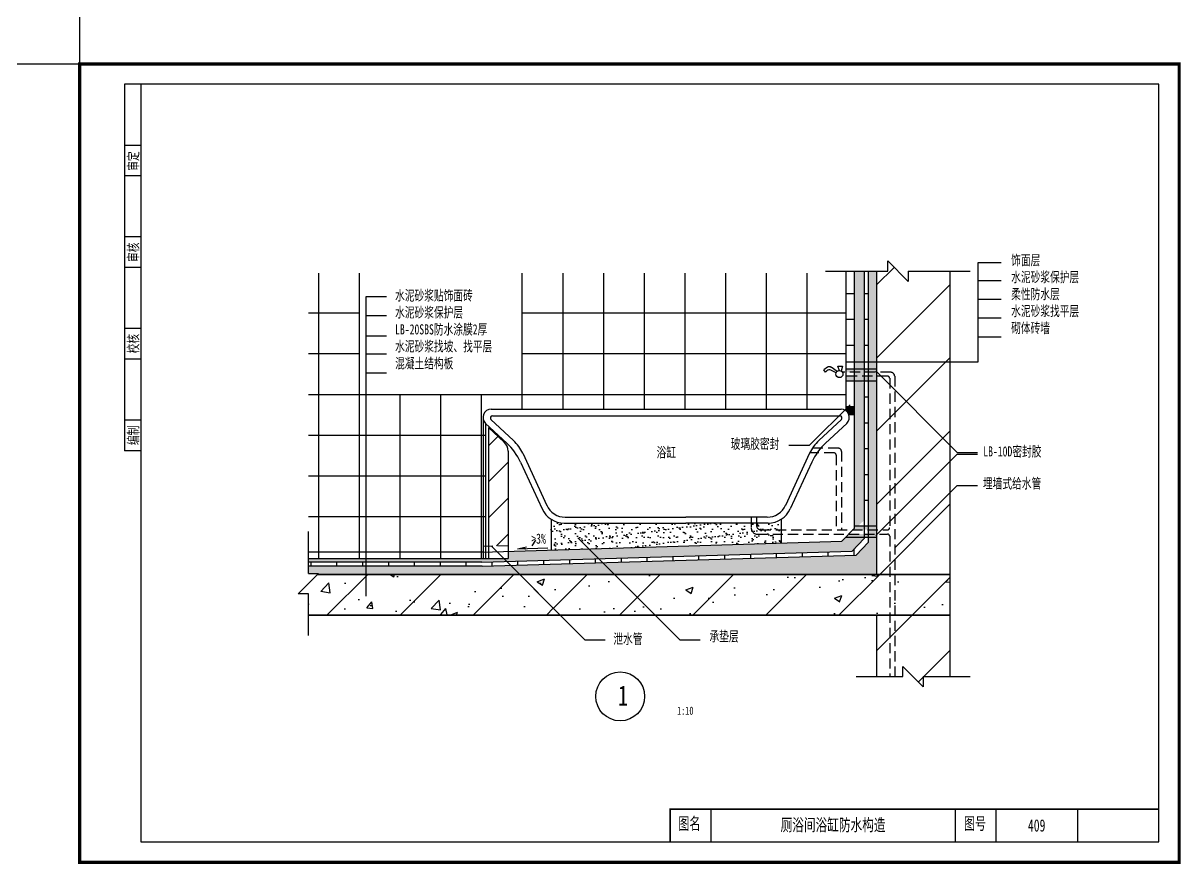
# Model space of a CAD drawing. Extents: x -1435 to -294, y -762 to 85.
# Drawn here: x -578.7 to -294.4, y -762.3 to -555.9 of the extents above; entities that cross this region are included whole.
import ezdxf

# ---------------------------------------------------------------- set-up
doc = ezdxf.new("R2010")
doc.units = 0
doc.linetypes.add('ACAD_ISO02W100', pattern=[15, 12, -3])
doc.linetypes.add('DASHED', pattern=[0.75, 0.5, -0.25])
doc.layers.get('0').update_dxf_attribs({"linetype": 'CONTINUOUS'})
doc.styles.get("Standard").update_dxf_attribs({"font": 'SimSun.ttf', "width": 0.7, "height": 2.5})
pattern_1 = [(45, (0, 216), (-8.98026, 8.98026), [])]
pattern_2 = [(180, (0, 216), (-1e-15, -6.35), [])]

# ---------------------------------------------------------------- blocks, each defined once
blk = doc.blocks.new('X1')
blk.add_circle((-0.07, -0.01), 6)
at = {"insert": (-0.57, 2.69), "char_height": 5, "width": 2.34, "attachment_point": 1}
blk.add_mtext('1', dxfattribs=at)

msp = doc.modelspace()

# ---------------------------------------------------------------- hatches: boundary and pattern name
h = msp.add_hatch()
h.set_pattern_fill('AR-SAND', color=256, scale=0.07, style=0)
h.set_pattern_definition([(37.5, (0, 216), (-0.112002, 3.425893), [0, -2.70256, 0, -3.0226, 0, -2.88925]), (7.5, (0, 216), (3.146663, 5.017776), [0, -1.45796, 0, -2.43586, 0, -0.93345]), (327.5, (-2.187, 216), (5.536947, 0.01006), [0, -0.889, 0, -3.2004, 0, -4.1783]), (317.5, (-2.187, 216), (5.344895, 1.560505), [0, -0.4445, 0, -2.09804, 0, -2.4003])])
h.paths.add_polyline_path([(-494.48, -689.19), (-508.65, -689.19), (-508.65, -690.94), (-506.15, -690.94), (-506.4, -691.19), (-494.48, -691.19)])
h.paths.add_polyline_path([(-459.04, -688.98), (-466.03, -689.19), (-494.48, -689.19), (-494.48, -691.19), (-456.83, -691.19)])
h.paths.add_polyline_path([(-436.41, -688.3), (-459, -688.98), (-456.79, -691.19), (-433.52, -691.19)])
h.paths.add_polyline_path([(-369.16, -682.06), (-371.16, -682.06), (-371.16, -683.34), (-374.16, -686.43), (-436.41, -688.3), (-433.52, -691.19), (-369.16, -691.19)])
h.paths.add_polyline_path([(-369.16, -680.24), (-371.16, -680.24), (-371.16, -681.31), (-369.16, -681.31)])
h.paths.add_polyline_path([(-369.16, -675.08), (-371.16, -676.95), (-371.16, -679.28), (-369.16, -679.28)])
h.paths.add_polyline_path([(-369.16, -646.16), (-371.16, -644.91), (-371.16, -676.95), (-369.16, -675.08)])
h.paths.add_polyline_path([(-369.16, -643.69), (-371.16, -643.69), (-371.16, -644.91), (-369.16, -646.16)])
h.paths.add_polyline_path([(-369.16, -638.96), (-371.16, -638.96), (-371.16, -640.74), (-369.16, -640.74)])
h.paths.add_polyline_path([(-369.16, -641.56), (-371.16, -641.56), (-371.16, -642.54), (-369.16, -642.54)])
h.paths.add_polyline_path([(-369.16, -616.74), (-371.16, -616.74), (-371.16, -638.96), (-369.16, -638.96)])
h = msp.add_hatch()
h.set_pattern_fill('AR-SAND', color=256, scale=0.05, style=0)
h.set_pattern_definition([(37.5, (0, 216), (-0.0800016, 2.447066), [0, -1.9304, 0, -2.159, 0, -2.06375]), (7.5, (0, 216), (2.247616, 3.584126), [0, -1.0414, 0, -1.7399, 0, -0.66675]), (327.5, (-1.562, 216), (3.954962, 0.007186), [0, -0.635, 0, -2.286, 0, -2.9845]), (317.5, (-1.562, 216), (3.817782, 1.114647), [0, -0.3175, 0, -1.4986, 0, -1.7145])])
h.paths.add_polyline_path([(-372.16, -616.74), (-374.66, -616.74), (-374.66, -638.96), (-372.16, -638.96)])
h.paths.add_polyline_path([(-372.16, -638.96), (-374.66, -638.96), (-374.66, -640.74), (-372.16, -640.74)])
h.paths.add_polyline_path([(-372.16, -641.56), (-374.66, -641.56), (-374.66, -642.54), (-372.16, -642.54)])
h.paths.add_polyline_path([(-372.16, -644.28), (-373.1, -643.69), (-374.66, -643.69), (-374.66, -679.28), (-373.66, -679.28), (-372.16, -677.88)])
h.paths.add_polyline_path([(-372.16, -682.37), (-372.16, -682.06), (-376.71, -682.06), (-377.66, -683.04), (-439.81, -684.9), (-437.38, -687.33), (-375.16, -685.46)])
h.paths.add_polyline_path([(-439.81, -684.9), (-459.61, -685.5), (-459.61, -687.29), (-460.69, -687.29), (-459.97, -688.01), (-437.38, -687.33)])
h.paths.add_polyline_path([(-460.73, -687.29), (-494.48, -687.29), (-494.48, -688.19), (-466.06, -688.19), (-460.01, -688.01)])
h.paths.add_polyline_path([(-494.48, -687.29), (-508.65, -687.29), (-508.65, -688.19), (-494.48, -688.19)])
h = msp.add_hatch()
h.set_pattern_fill('ANSI31', color=256, scale=2, angle=135, style=0)
h.set_pattern_definition(pattern_2)
h.paths.add_polyline_path([(-376.66, -638.96), (-374.66, -638.96), (-374.66, -616.74), (-376.66, -616.74)])
h.paths.add_polyline_path([(-376.66, -638.96), (-376.66, -640.74), (-375.48, -640.74), (-374.66, -640.74), (-374.66, -638.96)])
h = msp.add_hatch()
h.set_pattern_fill('ANSI31', color=256, scale=2, angle=135, style=0)
h.set_pattern_definition(pattern_2)
h.paths.add_polyline_path([(-371.16, -616.74), (-372.16, -616.74), (-372.16, -638.96), (-371.16, -638.96)])
h.paths.add_polyline_path([(-371.16, -638.96), (-372.16, -638.96), (-372.16, -640.74), (-371.16, -640.74)])
h.paths.add_polyline_path([(-371.16, -641.56), (-372.16, -641.56), (-372.16, -642.54), (-371.16, -642.54)])
h.paths.add_polyline_path([(-371.16, -644.91), (-372.16, -644.28), (-372.16, -677.88), (-371.16, -676.95)])
h = msp.add_hatch()
h.set_pattern_fill('ANSI31', color=256, scale=4, style=0)
h.set_pattern_definition(pattern_1)
h.paths.add_polyline_path([(-351.16, -616.74), (-361.41, -616.74), (-361.41, -619.24), (-366.41, -614.24), (-366.41, -616.74), (-369.16, -616.74), (-369.16, -638.96), (-351.16, -638.96)])
h.paths.add_polyline_path([(-351.16, -638.96), (-369.16, -638.96), (-369.16, -641.56), (-365.69, -641.56, -0.414214), (-364.69, -642.56), (-364.69, -648.97), (-351.43, -657.3), (-351.16, -657.3)])
h.paths.add_polyline_path([(-365.92, -643.04, 0.414214), (-366.42, -642.54), (-369.16, -642.54), (-369.16, -646.16), (-365.92, -648.2)])
h.paths.add_polyline_path([(-365.92, -648.2), (-369.16, -646.16), (-369.16, -675.08), (-365.92, -672.06)])
h.paths.add_polyline_path([(-365.92, -672.06), (-369.16, -675.08), (-369.16, -680.24), (-366.42, -680.24, 0.414214), (-365.92, -679.74)])
h.paths.add_polyline_path([(-364.69, -670.91), (-365.92, -672.06), (-365.92, -679.74, -0.414214), (-366.42, -680.24), (-369.16, -680.24), (-369.16, -681.31), (-366.42, -681.31, -0.414214), (-365.92, -681.81), (-365.92, -691.19), (-364.69, -691.19)])
h.paths.add_polyline_path([(-364.69, -648.97), (-365.92, -648.2), (-365.92, -672.06), (-364.69, -670.91)])
h.paths.add_polyline_path([(-351.16, -658.28), (-351.16, -657.3), (-351.43, -657.3), (-364.69, -648.97), (-364.69, -670.91)])
h.paths.add_polyline_path([(-351.16, -658.3), (-351.18, -658.3), (-364.69, -670.91), (-364.69, -687.6), (-354.48, -677.57), (-351.16, -677.69)])
h.paths.add_polyline_path([(-351.16, -677.69), (-354.48, -677.57), (-364.69, -687.6), (-364.69, -691.19), (-351.16, -691.19)])
h.paths.add_polyline_path([(-365.92, -681.81, 0.414214), (-366.42, -681.31), (-369.16, -681.31), (-369.16, -691.19), (-365.92, -691.19)], flags=16)
h.paths.add_polyline_path([(-351.16, -701.19), (-364.69, -701.19), (-364.69, -716.28), (-362.66, -716.28), (-362.66, -713.78), (-357.66, -718.78), (-357.66, -716.28), (-351.16, -716.28)])
h.paths.add_polyline_path([(-364.69, -701.19), (-365.92, -701.19), (-365.92, -716.28), (-364.69, -716.28)])
h.paths.add_polyline_path([(-365.92, -701.19), (-369.16, -701.19), (-369.16, -716.28), (-365.92, -716.28)])
h = msp.add_hatch(color=256)
h.paths.add_polyline_path([(-376.66, -640.74), (-376.66, -641.56), (-374.66, -641.56), (-374.66, -640.74), (-375.48, -640.74)])
h.paths.add_polyline_path([(-374.66, -640.74), (-374.66, -641.56), (-372.16, -641.56), (-372.16, -640.74)])
h.paths.add_polyline_path([(-372.16, -640.74), (-372.16, -641.56), (-371.16, -641.56), (-371.16, -640.74)])
h.paths.add_polyline_path([(-371.16, -640.74), (-371.16, -641.56), (-369.16, -641.56), (-369.16, -640.74)])
h.paths.add_polyline_path([(-376.66, -642.54), (-376.66, -643.69), (-375.48, -643.69), (-374.66, -643.69), (-374.66, -642.54)])
h.paths.add_polyline_path([(-372.16, -643.69), (-372.16, -642.54), (-374.66, -642.54), (-374.66, -643.69)])
h.paths.add_polyline_path([(-371.16, -643.69), (-371.16, -642.54), (-372.16, -642.54), (-372.16, -643.69)])
h.paths.add_polyline_path([(-369.16, -643.69), (-369.16, -642.54), (-371.16, -642.54), (-371.16, -643.69)])
for points in [[(-376.66, -649.93), (-376.66, -651.03), (-374.66, -651.03), (-374.66, -649.93)], [(-374.66, -651.03), (-376.29, -651.03), (-376.48, -651.18, -0.111482), (-375.98, -651.91), (-374.66, -651.91)]]:
    msp.add_hatch(color=256).paths.add_polyline_path(points)
h = msp.add_hatch()
h.set_pattern_fill('LINE', scale=80, style=0)
h.set_pattern_definition([(0, (-1496.139, -886.992), (0, 10), [])])
h.paths.add_polyline_path([(-465.2, -654.05, -0.143617), (-465.74, -653.06), (-465.74, -684.21), (-465.2, -684.21)])
h = msp.add_hatch()
h.set_pattern_fill('ANSI31', scale=50, style=0)
h.set_pattern_definition([(45, (-1496.1394, -886.9917), (-4.419417, 4.419417), [])])
h.paths.add_polyline_path([(-459.61, -660.93, 0.207989), (-460.57, -658.74), (-464.46, -655.11), (-464.46, -684.21), (-459.61, -684.21)])
h = msp.add_hatch()
h.set_pattern_fill('AR-SAND', color=256, scale=0.05, style=0)
h.paths.add_polyline_path([(-399.9, -679.81), (-399.9, -678.58), (-415.96, -678.58), (-425.66, -678.58), (-445.84, -678.58, -0.143379), (-449.08, -677.63), (-449.08, -685.18), (-392.54, -683.48), (-392.54, -681.31), (-398.4, -681.31, -0.414214)])
h.paths.add_polyline_path([(-392.54, -677.63, -0.143379), (-395.78, -678.58), (-398.6, -678.58), (-398.6, -679.24, 0.414214), (-397.6, -680.24), (-392.54, -680.24)])
h.paths.add_polyline_path([(-392.54, -680.24), (-397.6, -680.24, -0.414214), (-398.6, -679.24), (-398.6, -678.58), (-399.9, -678.58), (-399.9, -679.81, 0.414214), (-398.4, -681.31), (-392.54, -681.31)])
h = msp.add_hatch(color=256)
h.paths.add_polyline_path([(-372.16, -679.28), (-372.16, -680.24), (-371.16, -680.24), (-371.16, -679.28)])
h.paths.add_polyline_path([(-369.16, -679.28), (-371.16, -679.28), (-371.16, -680.24), (-369.16, -680.24)])
h.paths.add_polyline_path([(-372.16, -680.24), (-372.16, -679.28), (-374.66, -679.28), (-374.66, -679.95), (-374.94, -680.24)])
h.paths.add_polyline_path([(-372.16, -682.06), (-372.16, -681.31), (-375.98, -681.31), (-376.71, -682.06)])
h.paths.add_polyline_path([(-371.16, -682.06), (-371.16, -681.31), (-372.16, -681.31), (-372.16, -682.06)])
h.paths.add_polyline_path([(-371.16, -681.31), (-371.16, -682.06), (-369.16, -682.06), (-369.16, -681.31)])
h = msp.add_hatch()
h.set_pattern_fill('ANSI31', color=256, scale=2, angle=45, style=0)
h.set_pattern_definition([(90, (0, 216), (-6.35, 1e-15), [])])
h.paths.add_polyline_path([(-466.03, -689.19), (-459.04, -688.98), (-460.01, -688.01), (-466.06, -688.19), (-494.48, -688.19), (-494.48, -689.19)])
h.paths.add_polyline_path([(-494.48, -689.19), (-494.48, -688.19), (-508.65, -688.19), (-508.65, -689.19)])
h.paths.add_polyline_path([(-459.97, -688.01), (-459, -688.98), (-436.41, -688.3), (-437.38, -687.33)])
h.paths.add_polyline_path([(-437.38, -687.33), (-436.41, -688.3), (-374.16, -686.43), (-371.16, -683.34), (-371.16, -682.06), (-372.16, -682.06), (-372.16, -682.37), (-375.16, -685.46)])
h = msp.add_hatch()
h.set_pattern_fill('LINE', scale=80, angle=90, style=0)
h.set_pattern_definition([(90, (-1496.139, -886.992), (-10, 6e-16), [])])
h.paths.add_polyline_path([(-465.74, -687.29), (-465.74, -685.69), (-508.65, -685.69), (-508.65, -687.29)])
h = msp.add_hatch()
h.set_pattern_fill('ANSI31', color=256, scale=4, style=0)
h.set_pattern_definition(pattern_1)
h.paths.add_polyline_path([(-365.92, -701.19), (-365.92, -691.19), (-433.52, -691.19), (-423.52, -701.19)])
h.paths.add_polyline_path([(-423.52, -701.19), (-433.52, -691.19), (-456.79, -691.19), (-446.79, -701.19)])
h.paths.add_polyline_path([(-446.83, -701.19), (-456.83, -691.19), (-506.4, -691.19), (-511.15, -695.94), (-508.65, -695.94), (-508.65, -701.19)])
h.paths.add_polyline_path([(-365.92, -701.19), (-364.69, -701.19), (-364.69, -691.19), (-365.92, -691.19)])
h.paths.add_polyline_path([(-364.69, -701.19), (-351.16, -701.19), (-351.16, -691.19), (-364.69, -691.19)])
h = msp.add_hatch()
h.set_pattern_fill('AR-CONC', color=256, scale=0.1, style=0)
h.set_pattern_definition([(50, (0, 216), (18.21847, -1.5939), [1.905, -20.955]), (355, (0, 216), (-3.52428, 19.10566), [1.524, -16.764]), (100.451, (1.518, 215.867), (14.69425, 17.51167), [1.619, -17.809]), (46.1842, (0, 221.08), (27.1079, -4.20423), [2.8575, -31.4325]), (96.6356, (2.26, 220.73), (23.7404, 24.74256), [2.4285, -26.7135]), (351.184, (0, 221.08), (23.74046, 24.7425), [2.286, -25.146]), (21, (2.54, 219.81), (15.16149, -10.22655), [1.905, -20.955]), (326, (2.54, 219.81), (6.1802, 18.4188), [1.524, -16.764]), (71.4514, (3.803, 218.958), (21.34165, 8.1923), [1.619, -17.809]), (37.5, (0, 216), (0.30886, 8.455504), [0, -16.5608, 0, -17.018, 0, -16.8275]), (7.5, (0, 216), (6.68197, 10.01806), [0, -9.7028, 0, -16.1798, 0, -6.4135]), (327.5, (-5.664, 216), (13.55906, -0.572874), [0, -6.35, 0, -19.812, 0, -26.289]), (317.5, (-8.204, 216), (14.81292, 2.54265), [0, -8.255, 0, -13.1572, 0, -18.669])])
h.paths.add_polyline_path([(-423.52, -701.19), (-433.52, -691.19), (-456.79, -691.19), (-446.79, -701.19)])
h.paths.add_polyline_path([(-446.83, -701.19), (-456.83, -691.19), (-506.4, -691.19), (-511.15, -695.94), (-508.65, -695.94), (-508.65, -701.19)])
h.paths.add_polyline_path([(-365.92, -701.19), (-365.92, -691.19), (-433.52, -691.19), (-423.52, -701.19)])
h.paths.add_polyline_path([(-351.16, -701.19), (-351.16, -691.19), (-364.69, -691.19), (-364.69, -701.19)])
h.paths.add_polyline_path([(-364.69, -691.19), (-365.92, -691.19), (-365.92, -701.19), (-364.69, -701.19)])

# ---------------------------------------------------------------- linework, layer by layer
for p, q in [((-299.82, -570.85), (-553.82, -570.85)), ((-553.82, -570.85), (-553.82, -660.85)), ((-549.82, -570.85), (-549.82, -756.85)), ((-299.82, -756.85), (-299.82, -570.85)), ((-549.82, -585.85), (-553.82, -585.85)), ((-549.82, -593.35), (-553.82, -593.35)), ((-549.82, -608.35), (-553.82, -608.35)), ((-549.82, -615.85), (-553.82, -615.85)), ((-381.66, -616.74), (-366.41, -616.74)), ((-366.41, -614.24), (-361.41, -619.24)), ((-366.41, -616.74), (-366.41, -614.24)), ((-361.41, -616.74), (-361.41, -619.24)), ((-361.41, -616.74), (-346.16, -616.74)), ((-549.82, -630.85), (-553.82, -630.85)), ((-549.82, -638.35), (-553.82, -638.35)), ((-369.33, -641.25), (-349.33, -661.25)), ((-375.66, -649.53), (-385.66, -659.53)), ((-549.82, -653.35), (-553.82, -653.35)), ((-375.98, -651.91), (-374.66, -651.91)), ((-385.66, -659.53), (-390.66, -659.53)), ((-549.82, -660.85), (-553.82, -660.85)), ((-369.33, -681.64), (-349.33, -661.64)), ((-349.33, -661.25), (-344.33, -661.25)), ((-349.33, -661.64), (-344.33, -661.64)), ((-364.69, -684.69), (-349.33, -669.33)), ((-349.33, -669.33), (-344.33, -669.33)), ((-449.08, -677.63), (-449.08, -685.18)), ((-392.54, -677.63), (-392.54, -683.48)), ((-508.65, -690.94), (-508.65, -680.69)), ((-442.46, -682.25), (-417.46, -707.25)), ((-377.66, -683.04), (-374.66, -679.95)), ((-466.14, -685.69), (-377.66, -683.04)), ((-463.74, -684.28), (-440.77, -707.25)), ((-463.28, -684.7), (-443.28, -704.7)), ((-372.16, -682.37), (-375.16, -685.46)), ((-371.16, -683.34), (-374.16, -686.43)), ((-466.06, -688.19), (-375.16, -685.46)), ((-466.03, -689.19), (-374.16, -686.43)), ((-466.06, -688.19), (-508.65, -688.19)), ((-466.03, -689.19), (-508.65, -689.19)), ((-511.15, -695.94), (-506.15, -690.94)), ((-508.65, -690.94), (-506.15, -690.94)), ((-351.16, -691.19), (-506.4, -691.19)), ((-508.65, -695.94), (-511.15, -695.94)), ((-508.65, -706.19), (-508.65, -695.94)), ((-351.16, -701.19), (-508.65, -701.19)), ((-440.77, -707.25), (-435.77, -707.25)), ((-417.46, -707.25), (-412.46, -707.25)), ((-374.16, -716.28), (-362.66, -716.28)), ((-362.66, -713.78), (-357.66, -718.78)), ((-362.66, -716.28), (-362.66, -713.78)), ((-357.66, -716.28), (-357.66, -718.78)), ((-357.66, -716.28), (-346.16, -716.28)), ((-419.82, -748.85), (-419.82, -756.85)), ((-409.82, -748.85), (-409.82, -756.85)), ((-349.82, -748.85), (-349.82, -756.85)), ((-339.82, -748.85), (-339.82, -756.85)), ((-319.82, -748.85), (-319.82, -756.85)), ((-549.82, -756.85), (-299.82, -756.85))]:
    msp.add_line(p, q)
at = {"color": 7}
for p, q in [((-376.66, -616.74), (-376.66, -651.03)), ((-374.66, -616.74), (-374.66, -679.95)), ((-372.16, -616.74), (-372.16, -682.37)), ((-371.16, -616.74), (-371.16, -683.34)), ((-369.16, -616.74), (-369.16, -691.19)), ((-351.16, -616.74), (-351.16, -716.28)), ((-344.16, -614.58), (-338.53, -614.58)), ((-344.16, -638.96), (-344.16, -614.58)), ((-506.14, -685.69), (-506.14, -617.26)), ((-496.14, -685.69), (-496.14, -617.26)), ((-456.14, -650.64), (-456.14, -617.26)), ((-446.14, -650.64), (-446.14, -617.26)), ((-436.14, -650.64), (-436.14, -617.26)), ((-426.14, -650.64), (-426.14, -617.26)), ((-416.14, -650.64), (-416.14, -617.26)), ((-406.14, -650.64), (-406.14, -617.26)), ((-396.14, -650.64), (-396.14, -617.26)), ((-386.14, -650.64), (-386.14, -617.26)), ((-344.16, -619.02), (-338.53, -619.02)), ((-494.48, -696.57), (-494.48, -622.94)), ((-494.48, -622.94), (-489.48, -622.94)), ((-344.16, -623.59), (-338.53, -623.59)), ((-508.65, -626.99), (-496.14, -626.99)), ((-494.48, -627.64), (-489.48, -627.64)), ((-456.14, -626.99), (-376.66, -626.99)), ((-344.16, -628.21), (-338.53, -628.21)), ((-494.48, -632.62), (-489.48, -632.62)), ((-344.16, -632.85), (-338.53, -632.85)), ((-508.65, -636.99), (-496.14, -636.99)), ((-494.48, -637.02), (-489.48, -637.02)), ((-456.14, -636.99), (-376.66, -636.99)), ((-376.66, -638.96), (-344.16, -638.96)), ((-494.48, -641.72), (-489.48, -641.72)), ((-381.22, -640.34), (-382.1, -640.93)), ((-381.66, -641.52), (-382.1, -640.93)), ((-381.32, -641.19), (-381.66, -641.52)), ((-379.05, -641.71), (-380.4, -641.04)), ((-378.84, -641.37), (-380.32, -640.35)), ((-378.25, -641.22), (-378.69, -640.04)), ((-378.69, -640.04), (-377.51, -640.04)), ((-377.51, -640.04), (-377.82, -641.28)), ((-376.66, -640.74), (-375.48, -640.74)), ((-375.48, -640.74), (-369.16, -640.74)), ((-376.66, -643.69), (-375.48, -643.69)), ((-375.48, -643.69), (-369.16, -643.69)), ((-508.65, -646.99), (-376.66, -646.99)), ((-486.14, -685.69), (-486.14, -646.99)), ((-476.14, -685.69), (-476.14, -646.99)), ((-466.14, -685.69), (-466.14, -646.99)), ((-463.78, -650.64), (-378.13, -650.64)), ((-376.66, -649.93), (-374.66, -649.93)), ((-376.66, -651.03), (-374.66, -651.03)), ((-465.74, -653.06), (-465.74, -687.29)), ((-463.83, -653.16), (-458.3, -658.32)), ((-463.49, -652.29), (-378.13, -652.29)), ((-377.79, -653.16), (-383.32, -658.32)), ((-465.2, -654.05), (-465.2, -687.29)), ((-465.14, -654.1), (-459.96, -658.94)), ((-464.46, -655.11), (-464.46, -687.29)), ((-464.46, -655.11), (-460.57, -658.74)), ((-376.48, -654.1), (-381.66, -658.94)), ((-508.65, -656.99), (-465.74, -656.99)), ((-459.61, -660.93), (-459.61, -687.29)), ((-456.04, -661.45), (-450.15, -674.24)), ((-385.59, -661.45), (-391.48, -674.24)), ((-456.57, -663.63), (-451.29, -675.09)), ((-385.06, -663.63), (-390.33, -675.09)), ((-508.65, -666.99), (-465.74, -666.99)), ((-508.65, -676.99), (-465.74, -676.99)), ((-445.84, -678.58), (-425.66, -678.58)), ((-445.6, -677.14), (-425.66, -677.14)), ((-425.66, -677.14), (-415.96, -677.14)), ((-425.66, -678.58), (-415.96, -678.58)), ((-396.02, -677.14), (-415.96, -677.14)), ((-395.78, -678.58), (-415.96, -678.58)), ((-374.66, -679.28), (-369.16, -679.28)), ((-376.71, -682.06), (-369.16, -682.06)), ((-457.32, -684.9), (-455.1, -684.43)), ((-457.32, -684.9), (-449.84, -684.66)), ((-452.88, -682.8), (-453.82, -684.2)), ((-465.74, -685.69), (-508.65, -685.69)), ((-508.65, -687.29), (-459.61, -687.29)), ((-369.16, -701.19), (-369.16, -716.28))]:
    msp.add_line(p, q, dxfattribs=at)
at = {"color": 7, "linetype": 'DASHED', "ltscale": 5}
for p, q in [((-365.69, -641.56), (-377.52, -641.56)), ((-366.42, -642.54), (-377.56, -642.54)), ((-365.92, -643.04), (-365.92, -679.74)), ((-364.69, -642.56), (-364.69, -716.28)), ((-379.54, -661.38), (-385.54, -661.38)), ((-378.56, -660.21), (-384.91, -660.21)), ((-379.04, -661.88), (-379.04, -680.24)), ((-377.76, -661.01), (-377.76, -680.24)), ((-399.9, -677.14), (-399.9, -679.81)), ((-398.6, -677.14), (-398.6, -679.24)), ((-398.4, -681.31), (-366.42, -681.31)), ((-397.6, -680.24), (-366.42, -680.24)), ((-365.92, -681.81), (-365.92, -716.28)), ((-459.61, -684.21), (-465.84, -684.31))]:
    msp.add_line(p, q, dxfattribs=at)
at = {"color": 7, "linetype": 'ACAD_ISO02W100'}
msp.add_line((-378.13, -650.64), (-377.84, -650.64), dxfattribs=at)
msp.add_lwpolyline([(-584.82, -565.85), (-564.82, -565.85), (-564.82, -545.85), (-584.82, -545.85)], close=True)
for points, const_width in [([(-564.82, -761.85), (-294.82, -761.85), (-294.82, -565.85), (-564.82, -565.85), (-564.82, -761.85)], 0.8), ([(-351.16, -691.19), (-506.4, -691.19)], 0.4), ([(-351.16, -701.19), (-508.65, -701.19)], 0.4), ([(-299.82, -748.85), (-419.82, -748.85), (-419.82, -756.85)], 0.4), ([(-409.82, -756.85), (-409.82, -748.85)], 0.2), ([(-349.82, -756.85), (-349.82, -748.85)], 0.2), ([(-339.82, -748.85), (-339.82, -756.85)], 0.2), ([(-319.82, -756.85), (-319.82, -748.85)], 0.2)]:
    msp.add_lwpolyline(points, dxfattribs=dict(const_width=const_width))
msp.add_lwpolyline([(-457.32, -684.9, 0, 0.4, 0), (-455.32, -684.9, 0.4, 0.4, 0)], format="xyseb")
at = {"color": 7}
msp.add_circle((-378.25, -642.02), 0.863, dxfattribs=at)
for centre, radius, start, end in [((-380.76, -641.75), 0.8, 63.4785, 134.9455), ((-380.78, -641.01), 0.8, 55.3558, 123.6397), ((-463.78, -652.64), 2, 90, 226.9974), ((-377.84, -652.64), 2, 313.0026, 90), ((-463.49, -652.79), 0.5, 90, 226.9974), ((-378.13, -652.79), 0.5, 313.0026, 90), ((-462.61, -660.93), 3, 0, 46.9974), ((-470.19, -669.91), 15, 24.7246, 46.9974), ((-465.12, -665.63), 10, 24.7246, 46.9974), ((-376.5, -665.63), 10, 133.0026, 155.2754), ((-371.43, -669.91), 15, 133.0026, 155.2754), ((-445.84, -672.58), 6, 204.7246, 270), ((-445.6, -672.14), 5, 204.7246, 270), ((-396.02, -672.14), 5, 270, 335.2754), ((-395.78, -672.58), 6, 270, 335.2754)]:
    msp.add_arc(centre, radius, start, end, dxfattribs=at)
at = {"color": 7, "linetype": 'DASHED', "ltscale": 5}
for centre, radius, start, end in [((-365.69, -642.56), 1, 0, 90), ((-378.56, -661.01), 0.8, 0, 90), ((-397.6, -679.24), 1, 180, 270), ((-398.4, -679.81), 1.5, 180, 270)]:
    msp.add_arc(centre, radius, start, end, dxfattribs=at)
at = {"color": 7, "linetype": 'ACAD_ISO02W100'}
for centre, start, end in [((-366.42, -643.04), 0, 90), ((-379.54, -661.88), 0, 90), ((-366.42, -679.74), 270, 0), ((-366.42, -681.81), 0, 90)]:
    msp.add_arc(centre, 0.5, start, end, dxfattribs=at)

# ---------------------------------------------------------------- block references
msp.add_blockref('X1', (-432.02, -721.13))

# ---------------------------------------------------------------- texts
at = {"char_height": 2.5, "width": 18.801, "attachment_point": 7, "rotation": 90}
for s, insert in [('审定', (-550.14, -592.09)), ('审核', (-550.14, -614.47)), ('校核', (-550.14, -636.93)), ('编制', (-550.14, -659.44))]:
    msp.add_mtext(s, dxfattribs=dict(at, insert=insert))
at = {"color": 7, "linetype": 'ACAD_ISO02W100', "char_height": 2.5, "attachment_point": 1}
for s, insert, width in [('饰面层\\P水泥砂浆保护层\\P柔性防水层\\P水泥砂浆找平层\\P砌体砖墙', (-336.09, -612.77), 23.8363), ('埋墙式给水管', (-343.02, -667.59), 31.1377)]:
    msp.add_mtext(s, dxfattribs=dict(at, insert=insert, width=width))
at = {"color": 7, "char_height": 2.5, "attachment_point": 1}
for s, insert, width in [('水泥砂浆贴饰面砖\\P水泥砂浆保护层\\PLB-20SBS防水涂膜2厚\\P水泥砂浆找坡、找平层\\P混凝土结构板', (-487.38, -621.44), 36.2887), ('玻璃胶密封', (-404.95, -657.86), 14.2908), ('LB-10D密封胶', (-342.94, -659.74), 21.933), ('浴缸', (-423.16, -659.98), 12.7903), ('>3%', (-453.93, -681.16), 4.0907), ('承垫层', (-410.17, -705.13), 23.3174), ('泄水管', (-433.77, -705.75), 11.2071)]:
    msp.add_mtext(s, dxfattribs=dict(at, insert=insert, width=width))
for s, insert, char_height, width, attachment_point in [('1:10', (-418.11, -723.65), 2, 12, 1), ('\\fTxt|b0|i0|c134|p2;图名', (-417.83, -750.85), 3, 18.801, 1), ('厕浴间浴缸防水构造', (-379.82, -752.85), 3, 60, 5), ('\\fTxt|b0|i0|c134|p2;图号', (-347.69, -750.85), 3, 18.801, 1), ('409', (-329.82, -752.85), 3, 20, 5)]:
    msp.add_mtext(s, dxfattribs=dict(insert=insert, char_height=char_height, width=width, attachment_point=attachment_point))

doc.saveas('drawing.dxf')
